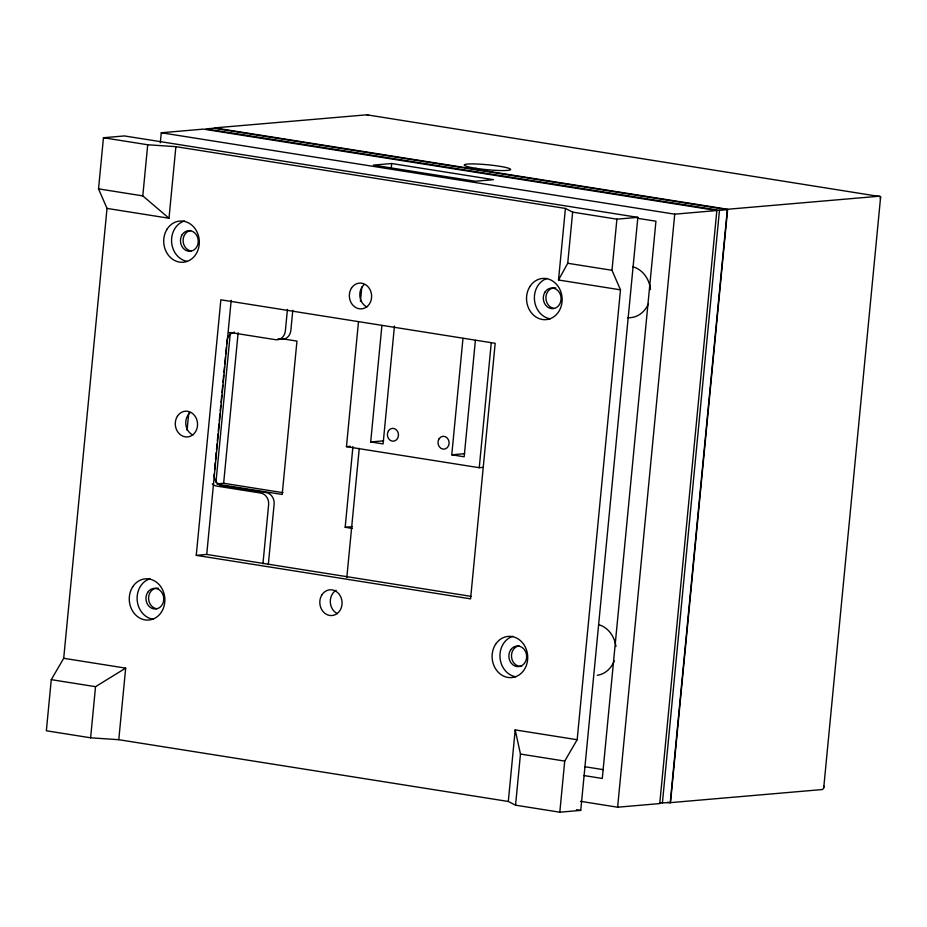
<?xml version="1.0" encoding="UTF-8"?>
<svg xmlns="http://www.w3.org/2000/svg" width="927" height="927" viewBox="0 0 927 927"><rect width="100%" height="100%" fill="white"/><g stroke="black" fill="none" stroke-linecap="round" stroke-linejoin="round"><path stroke-width="1.39" d="M727.649 209.259L670.511 802.631L822.261 789.549L823.663 788.495L880.65 196.675L366.814 114.809L214.519 127.891L727.649 209.259L879.862 196.165M51.275 679.653L46.35 730.777L90.614 737.799L118.783 739.7L508.309 801.473L515.551 805.181L559.804 812.203L580.742 810.395L637.846 217.358L124.38 135.933L103.453 137.741L98.529 188.865L107.022 208.413L63.708 658.297L51.275 679.653L95.539 686.675L125.678 668.124L118.783 739.7M90.614 737.799L95.539 686.675M147.717 144.763L175.887 146.663L168.992 218.239L142.793 195.887L147.717 144.763L103.453 137.741M160.301 142.828L161.275 132.758L203.395 129.12L716.849 210.545L659.746 803.582L617.625 807.208L580.441 801.31M187.057 430.267L188.726 412.99M196.257 555.354L220.858 299.803L495.18 343.303L470.568 598.854L196.257 555.354L206.721 554.45L471.032 596.362M214.577 469.653L215.261 462.515M215.539 459.653L216.223 452.503M216.501 449.653L217.045 443.929M217.324 441.078L218.007 433.929M218.285 431.067L218.981 423.917M219.247 421.067L219.942 413.917M220.209 411.055L220.765 405.342M221.043 402.48L221.727 395.331M222.005 392.48L222.689 385.331M222.967 382.469L223.65 375.331M223.928 372.469L224.485 366.756M224.751 363.894L225.446 356.744M225.725 353.882L226.408 346.744M226.686 343.882L226.953 341.02A10.336 8.899 85.1 0 1 234.473 332.19M206.721 554.45L231.182 300.336M215.933 482.515L230.278 333.442M217.103 483.836L223.639 483.268L238.135 332.758M262.944 563.709L268.633 504.694A10.336 8.899 85.1 0 0 260.765 493.06L216.536 486.049A10.336 8.899 85.1 0 1 212.237 483.975M287.44 309.386L285.365 330.869A10.336 8.899 85.1 0 1 275.528 339.688L231.298 332.677A10.336 8.899 85.1 0 0 228.981 332.666M268.309 564.67L274.125 504.218A10.336 8.899 85.1 0 0 266.258 492.585L222.028 485.574A10.336 8.899 85.1 0 1 214.16 473.94M292.793 310.348L290.858 330.394A10.336 8.899 85.1 0 1 281.02 339.212L278.17 338.761M483.176 467.37L479.247 467.706L346.455 446.652L358.506 321.565M360.441 301.426L361.82 287.057M352.283 528.402L345.168 527.266L352.932 446.594M346.825 577.509L359.259 448.39M391.287 167.752L391.692 163.523L493.5 179.676L475.192 181.252L373.384 165.11L391.692 163.523M394.45 326.072L383.094 443.917L370.696 441.947L381.901 325.539M475.389 340.36L464.172 456.779L451.773 454.809L462.979 338.401M479.247 467.706L491.287 342.619M508.309 801.473L515.192 729.897L577.162 739.723L620.487 289.838L611.994 270.29L616.907 219.166L637.846 217.358M620.487 289.838L558.517 280L565.412 208.436L175.887 146.663M515.551 805.181L520.464 754.057L515.192 729.897M558.517 280L567.73 263.268L572.654 212.144L565.412 208.436M559.804 812.203L564.728 761.079L577.162 739.723M617.625 807.208L674.729 214.172L716.849 210.545M662.365 803.35L719.468 210.313L727.324 209.641L670.221 802.678L659.503 802.898M880.21 198.436L880.65 197.405M370.696 441.947L383.558 440.846M346.455 446.652L350.383 446.316M451.773 454.809L464.636 453.697M345.168 527.266L352.19 526.663M727.324 209.641L213.859 128.216L206.014 128.899L719.468 210.313M161.275 132.758L674.729 214.172M637.347 218.262L655.945 221.217L602.283 778.46L583.801 775.528M572.654 212.144L616.907 219.166M98.529 188.865L142.793 195.887M567.73 263.268L611.994 270.29M107.022 208.413L168.992 218.239M282.828 338.865L296.953 341.101L282.19 494.473L217.208 484.172M223.639 483.268L282.967 492.677M63.708 658.297L125.678 668.124M520.464 754.057L564.728 761.079M584.891 766.733L603.373 769.665M667.359 802.226L670.221 802.678M576.455 809.711L580.742 810.395M366.814 114.809L368.865 115.516M823.651 785.818L823.836 787.336M648.332 303.975A25.829 22.236 85.1 0 1 627.463 317.671M632.759 266.767A25.829 22.236 85.1 0 1 650.487 289.606M598.691 624.659A25.829 22.236 85.1 0 1 615.945 646.49M614.219 660.939A25.829 22.236 85.1 0 1 597.278 675.308M190.997 250.974A10.336 8.899 85.1 0 1 183.082 240.696A10.336 8.899 85.1 0 1 190.638 230.51M156.489 608.68A10.336 8.899 85.1 0 1 148.621 597.058A10.336 8.899 85.1 0 1 158.459 588.228M521.716 666.328A10.336 8.899 85.1 0 1 511.577 657.382A10.336 8.899 85.1 0 1 519.039 645.852M553.825 308.367A10.336 8.899 85.1 0 1 545.957 296.733A10.336 8.899 85.1 0 1 555.794 287.915M192.839 435.053A12.908 11.124 85.1 0 1 189.931 412.886M366.895 306.976A12.908 11.124 85.1 0 1 363.987 284.809M337.358 613.651A12.908 11.124 85.1 0 1 330.302 602.249A12.908 11.124 85.1 0 1 336.084 590.279M187.393 261.426A20.661 17.787 85.1 0 1 171.622 242.214A20.661 17.787 85.1 0 1 184.415 221.008M550.221 318.818A20.661 17.787 85.1 0 1 534.439 299.606A20.661 17.787 85.1 0 1 547.231 278.401M152.943 619.224A20.661 17.787 85.1 0 1 137.161 600.012A20.661 17.787 85.1 0 1 149.954 578.807M515.794 676.768A20.661 17.787 85.1 0 1 500.012 657.556A20.661 17.787 85.1 0 1 512.805 636.351M439.074 438.772A6.454 5.562 85.1 0 0 442.944 449.12A6.454 5.562 85.1 0 0 448.668 440.29A6.454 5.562 85.1 0 0 439.074 438.772M388.448 430.812A6.454 5.562 85.1 0 0 392.318 441.159A6.454 5.562 85.1 0 0 398.031 432.341A6.454 5.562 85.1 0 0 388.448 430.812M321.982 594.752A12.908 11.124 85.1 0 0 329.722 615.447A12.908 11.124 85.1 0 0 341.148 597.788A12.908 11.124 85.1 0 0 321.982 594.752M351.507 288.077A12.908 11.124 85.1 0 0 359.247 308.772A12.908 11.124 85.1 0 0 370.684 291.113A12.908 11.124 85.1 0 0 351.507 288.077M177.451 416.153A12.908 11.124 85.1 0 0 185.191 436.849A12.908 11.124 85.1 0 0 196.617 419.189A12.908 11.124 85.1 0 0 177.451 416.153M167.173 229.004A20.661 17.787 85.1 0 0 179.548 262.109A20.661 17.787 85.1 0 0 197.833 233.859A20.661 17.787 85.1 0 0 167.173 229.004M529.989 286.385A20.661 17.787 85.1 0 0 542.376 319.491A20.661 17.787 85.1 0 0 560.661 291.252A20.661 17.787 85.1 0 0 529.989 286.385M132.712 586.803A20.661 17.787 85.1 0 0 145.099 619.908A20.661 17.787 85.1 0 0 163.384 591.658A20.661 17.787 85.1 0 0 132.712 586.803M495.563 644.335A20.661 17.787 85.1 0 0 507.95 677.44A20.661 17.787 85.1 0 0 526.235 649.201A20.661 17.787 85.1 0 0 495.563 644.335M182.19 234.647A10.336 8.899 85.1 0 0 188.378 251.205A10.336 8.899 85.1 0 0 197.521 237.08A10.336 8.899 85.1 0 0 182.19 234.647M545.018 292.04A10.336 8.899 85.1 0 0 551.206 308.587A10.336 8.899 85.1 0 0 560.348 294.473A10.336 8.899 85.1 0 0 545.018 292.04M147.683 592.353A10.336 8.899 85.1 0 0 153.882 608.912A10.336 8.899 85.1 0 0 163.025 594.786A10.336 8.899 85.1 0 0 147.683 592.353M510.592 649.989A10.336 8.899 85.1 0 0 516.779 666.536A10.336 8.899 85.1 0 0 525.922 652.423A10.336 8.899 85.1 0 0 510.592 649.989M475.713 168.262A23.245 2.468 5.5 0 0 510.626 169.467A23.245 2.468 5.5 0 0 476.13 163.998A23.245 2.468 5.5 0 0 475.713 168.262"/></g></svg>
